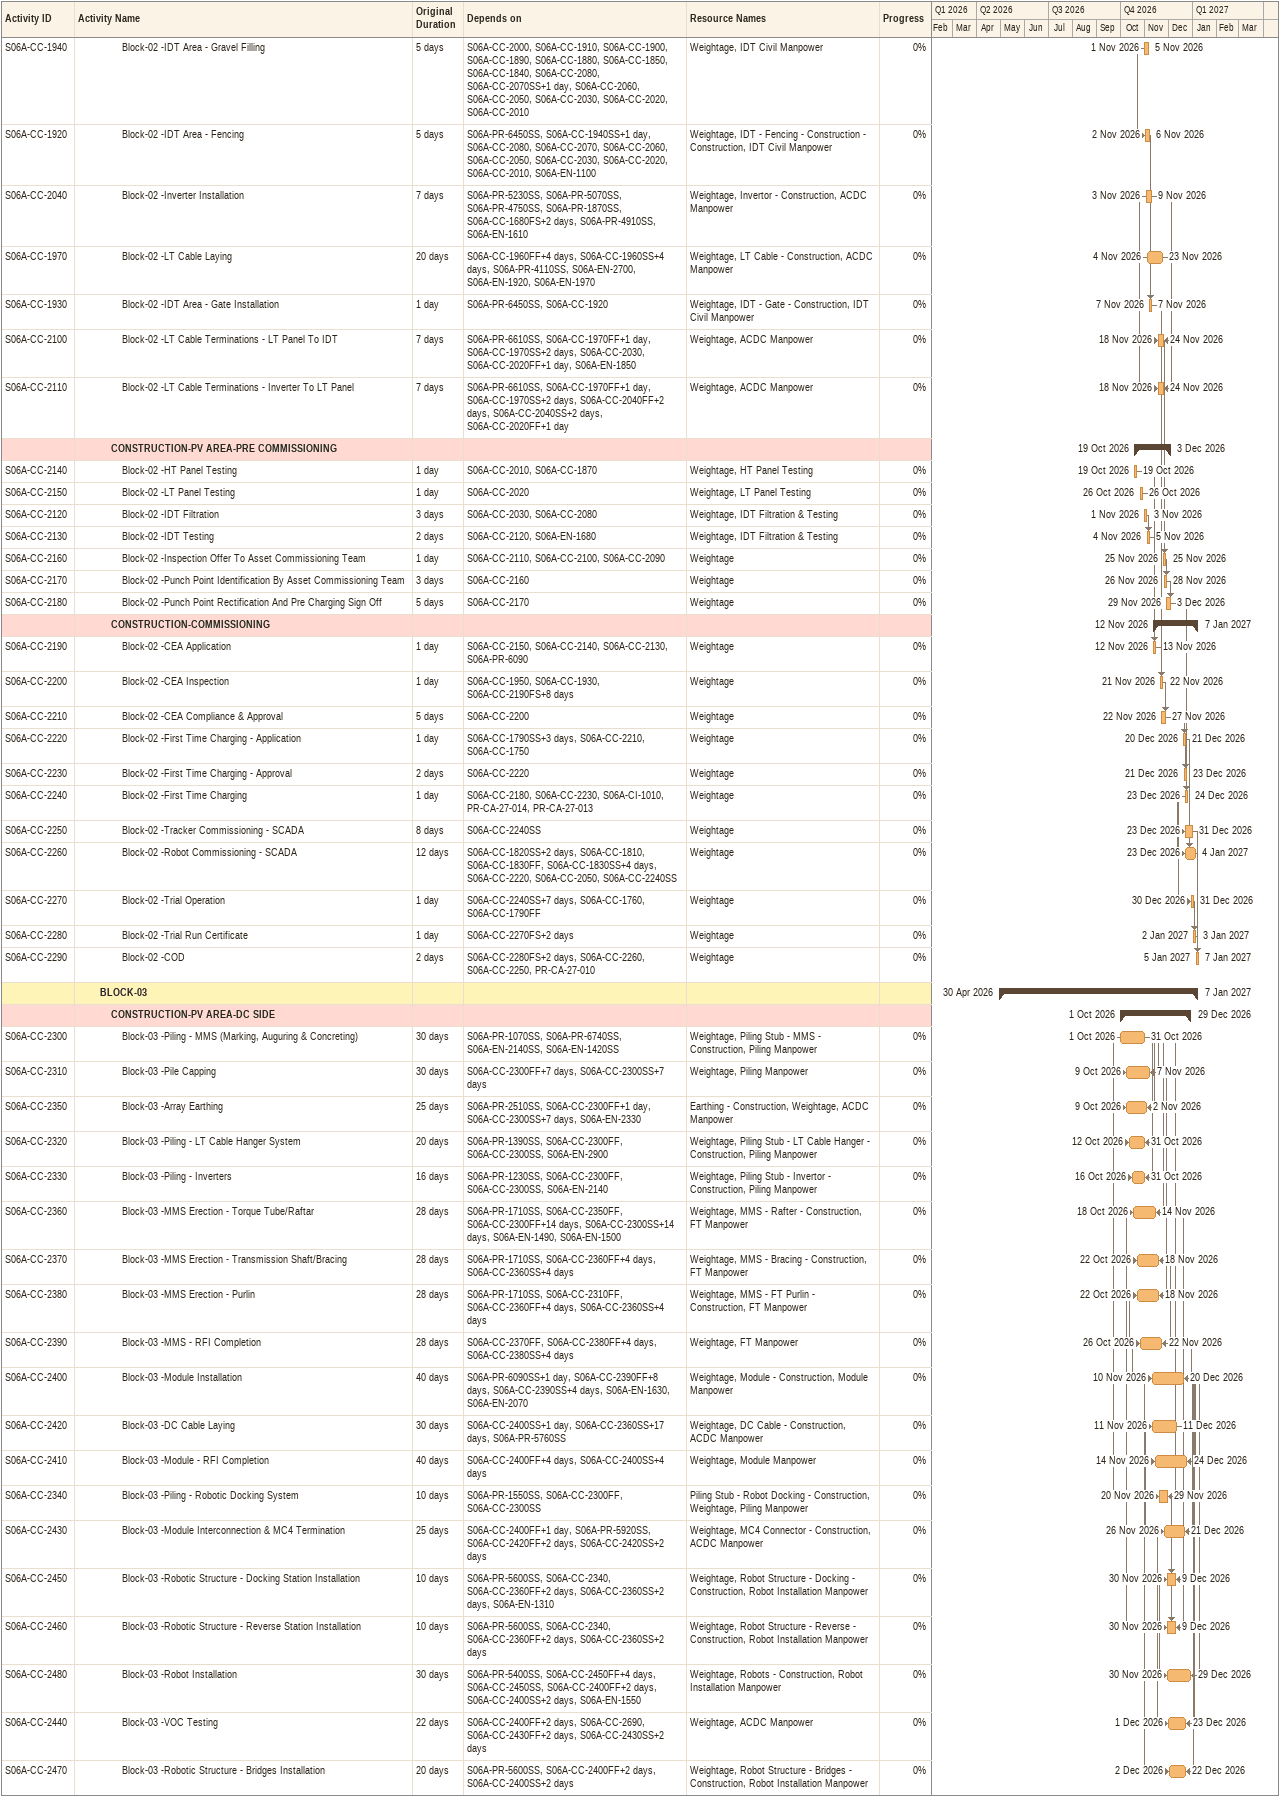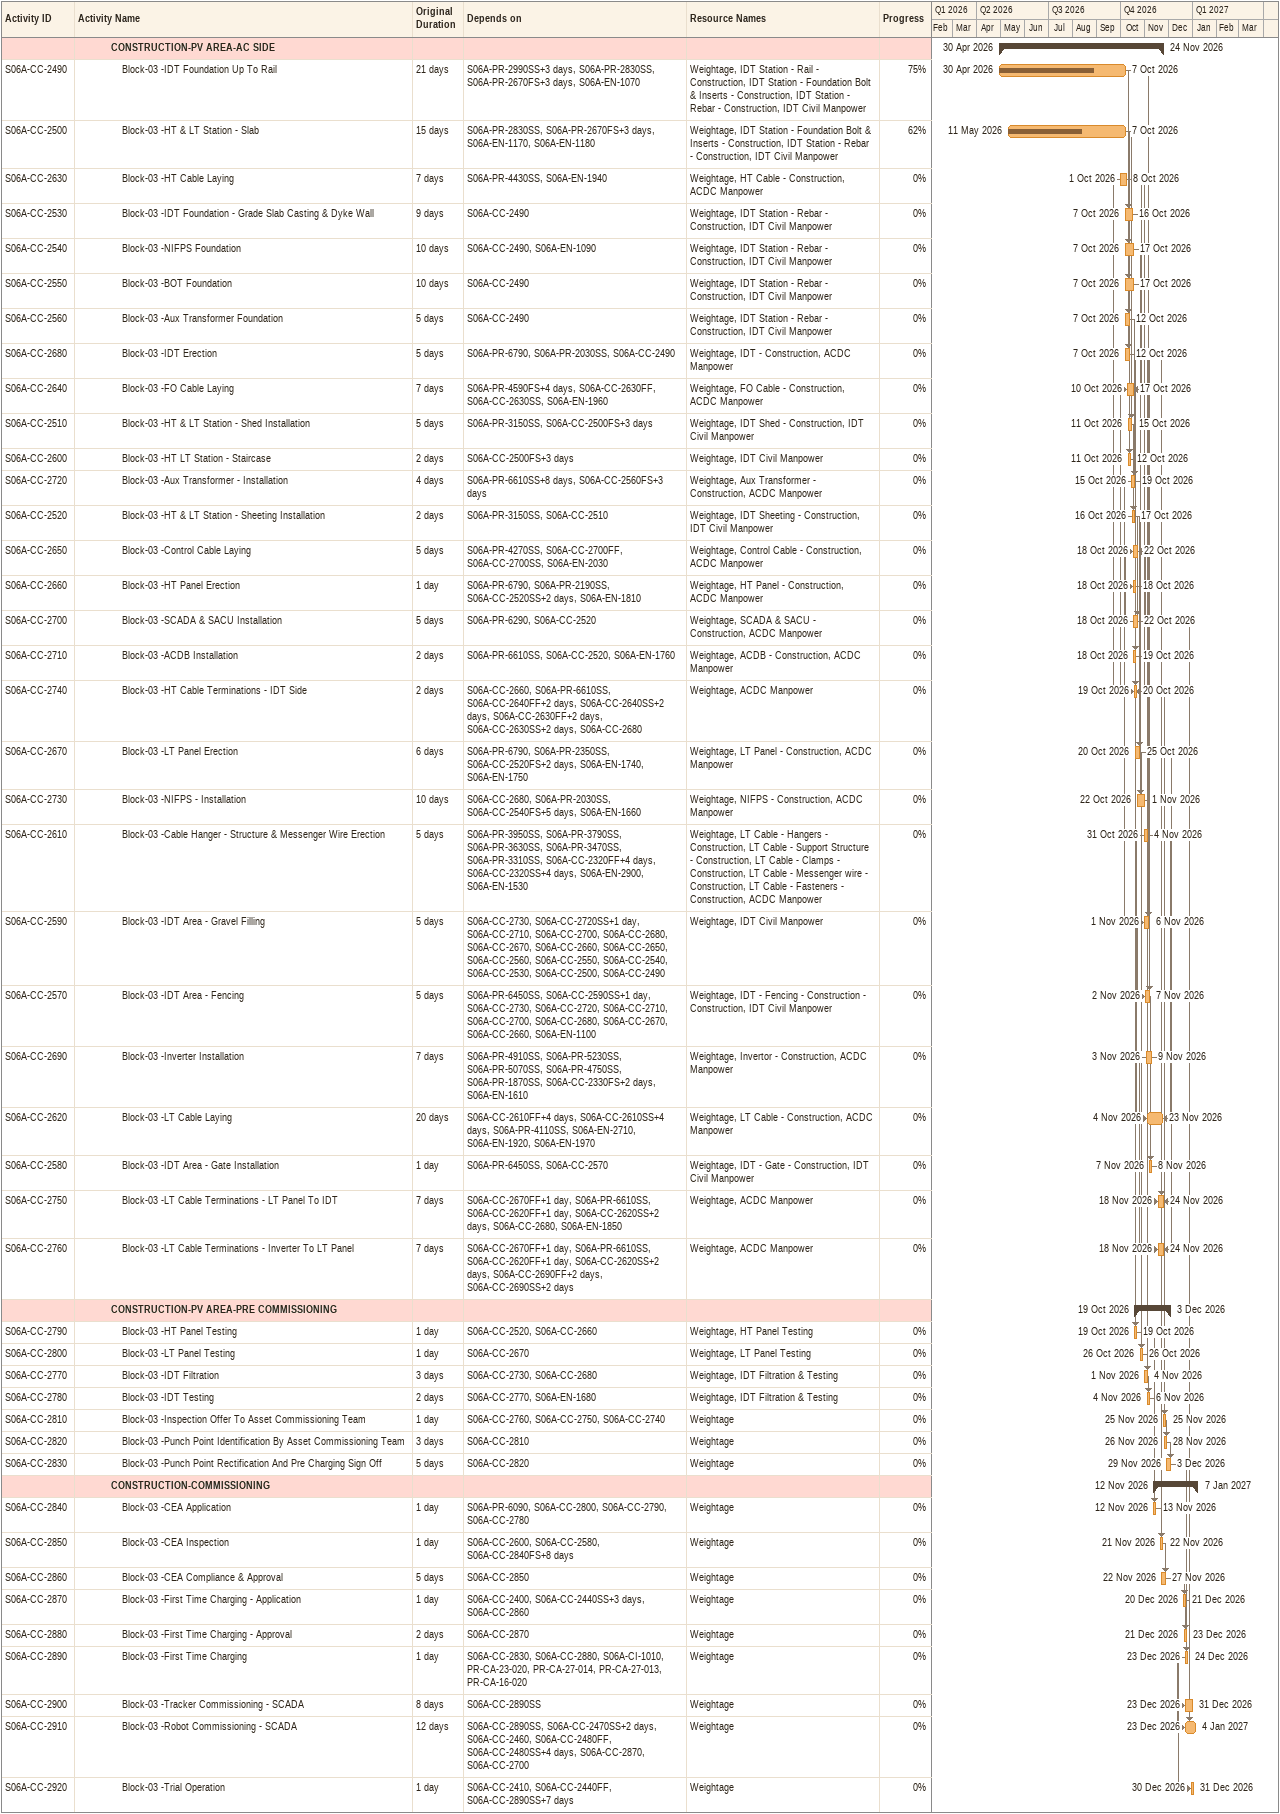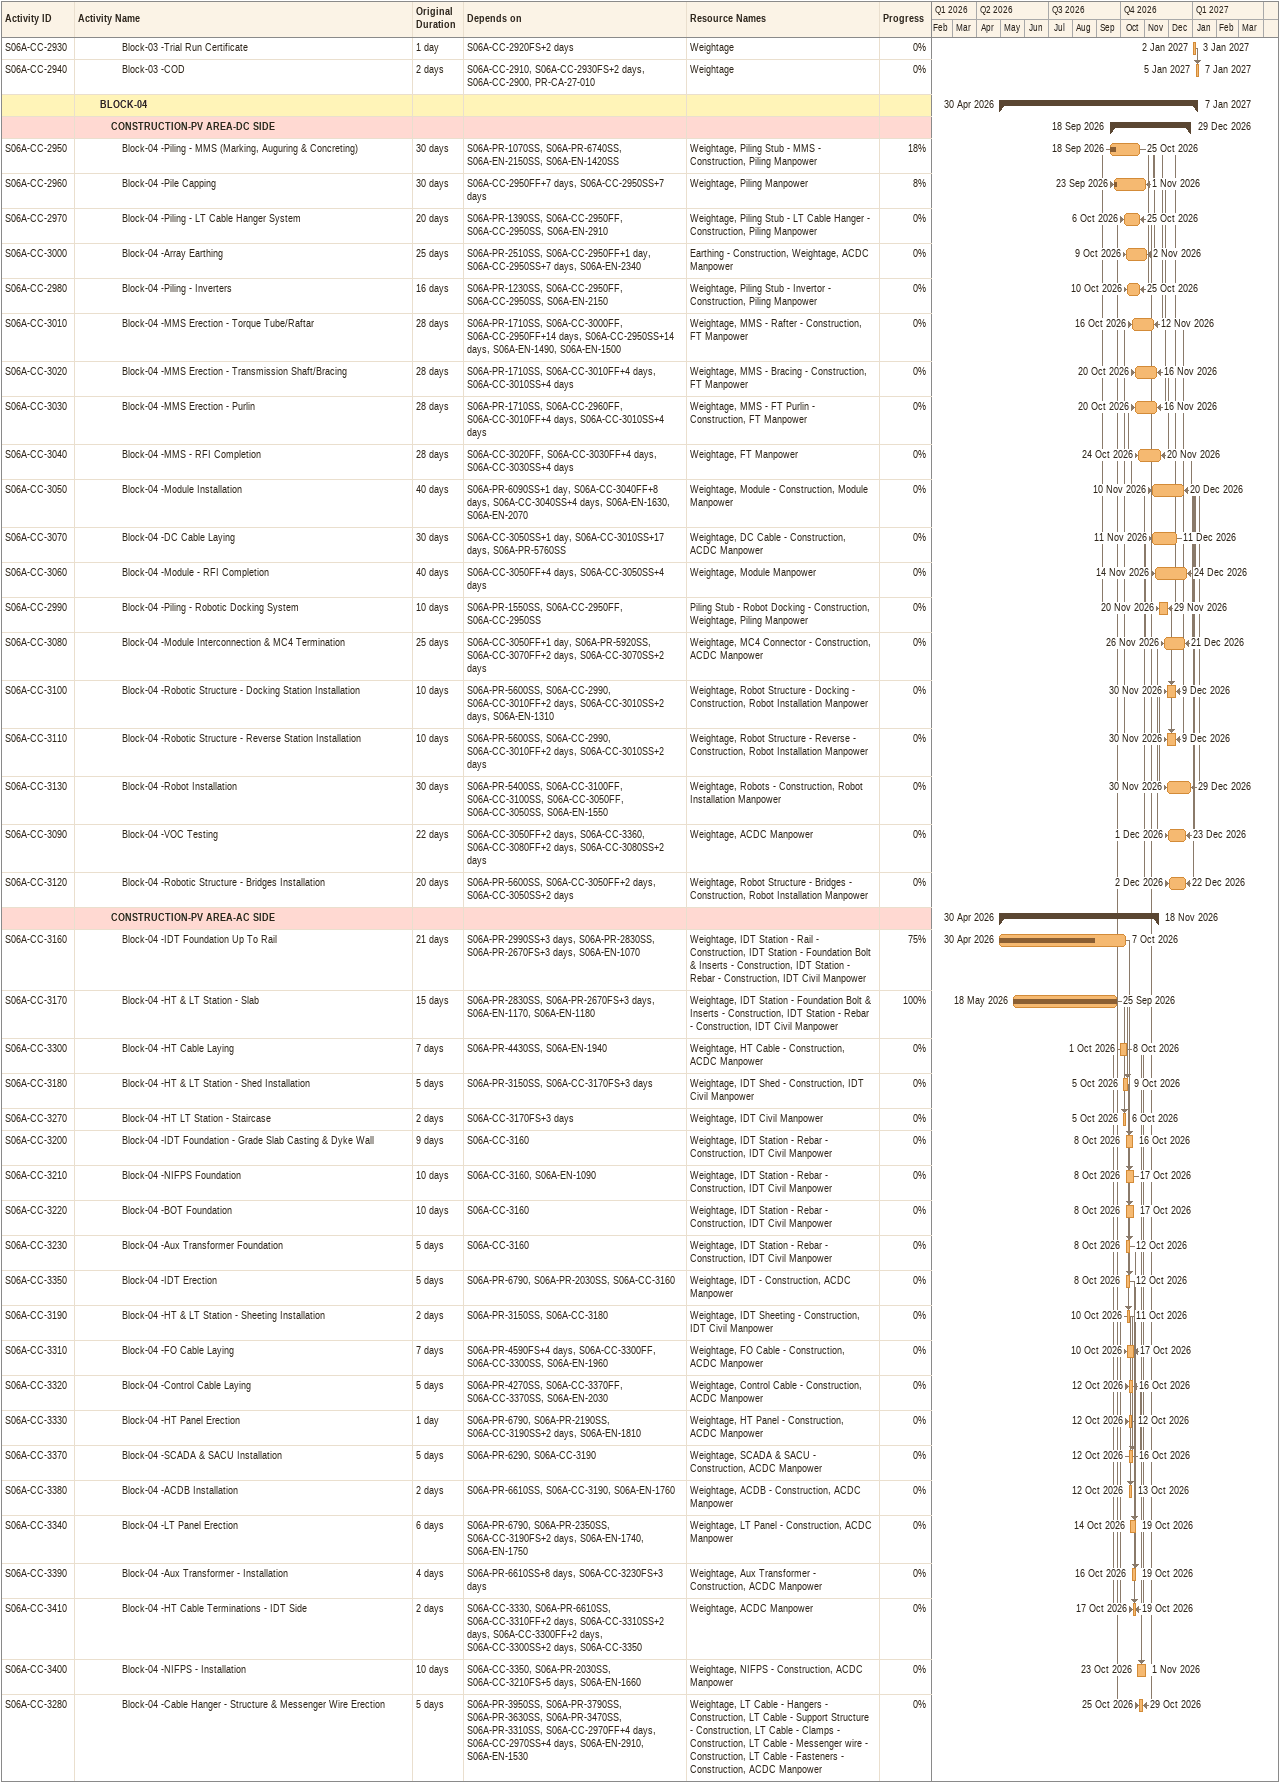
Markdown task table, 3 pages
| ID | Level | Task | Original duration | Start | Finish | Predecessors | Resources | % complete |
|---|---|---|---|---|---|---|---|---|
| S06A-CC-1940 | 5 | Block-02 -IDT Area - Gravel Filling | 5d | 2026-11-01 | 2026-11-05 | S06A-CC-2000, S06A-CC-1910, S06A-CC-1900, S06A-CC-1890, S06A-CC-1880, S06A-CC-1850, S06A-CC-1840, S06A-CC-2080, S06A-CC-2070SS+1d, S06A-CC-2060, S06A-CC-2050, S06A-CC-2030, S06A-CC-2020, S06A-CC-2010 | Weightage, IDT Civil Manpower | 0 |
| S06A-CC-1920 | 5 | Block-02 -IDT Area - Fencing | 5d | 2026-11-02 | 2026-11-06 | S06A-PR-6450SS, S06A-CC-1940SS+1d, S06A-CC-2080, S06A-CC-2070, S06A-CC-2060, S06A-CC-2050, S06A-CC-2030, S06A-CC-2020, S06A-CC-2010, S06A-EN-1100 | Weightage, IDT - Fencing - Construction - Construction, IDT Civil Manpower | 0 |
| S06A-CC-2040 | 5 | Block-02 -Inverter Installation | 7d | 2026-11-03 | 2026-11-09 | S06A-PR-5230SS, S06A-PR-5070SS, S06A-PR-4750SS, S06A-PR-1870SS, S06A-CC-1680FS+2d, S06A-PR-4910SS, S06A-EN-1610 | Weightage, Invertor - Construction, ACDC Manpower | 0 |
| S06A-CC-1970 | 5 | Block-02 -LT Cable Laying | 20d | 2026-11-04 | 2026-11-23 | S06A-CC-1960FF+4d, S06A-CC-1960SS+4d, S06A-PR-4110SS, S06A-EN-2700, S06A-EN-1920, S06A-EN-1970 | Weightage, LT Cable - Construction, ACDC Manpower | 0 |
| S06A-CC-1930 | 5 | Block-02 -IDT Area - Gate Installation | 1d | 2026-11-07 | 2026-11-07 | S06A-PR-6450SS, S06A-CC-1920 | Weightage, IDT - Gate - Construction, IDT Civil Manpower | 0 |
| S06A-CC-2100 | 5 | Block-02 -LT Cable Terminations - LT Panel To IDT | 7d | 2026-11-18 | 2026-11-24 | S06A-PR-6610SS, S06A-CC-1970FF+1d, S06A-CC-1970SS+2d, S06A-CC-2030, S06A-CC-2020FF+1d, S06A-EN-1850 | Weightage, ACDC Manpower | 0 |
| S06A-CC-2110 | 5 | Block-02 -LT Cable Terminations - Inverter To LT Panel | 7d | 2026-11-18 | 2026-11-24 | S06A-PR-6610SS, S06A-CC-1970FF+1d, S06A-CC-1970SS+2d, S06A-CC-2040FF+2d, S06A-CC-2040SS+2d, S06A-CC-2020FF+1d | Weightage, ACDC Manpower | 0 |
|  | 4 | **CONSTRUCTION-PV AREA-PRE COMMISSIONING** |  | 2026-10-19 | 2026-12-03 |  |  |  |
| S06A-CC-2140 | 5 | Block-02 -HT Panel Testing | 1d | 2026-10-19 | 2026-10-19 | S06A-CC-2010, S06A-CC-1870 | Weightage, HT Panel Testing | 0 |
| S06A-CC-2150 | 5 | Block-02 -LT Panel Testing | 1d | 2026-10-26 | 2026-10-26 | S06A-CC-2020 | Weightage, LT Panel Testing | 0 |
| S06A-CC-2120 | 5 | Block-02 -IDT Filtration | 3d | 2026-11-01 | 2026-11-03 | S06A-CC-2030, S06A-CC-2080 | Weightage, IDT Filtration & Testing | 0 |
| S06A-CC-2130 | 5 | Block-02 -IDT Testing | 2d | 2026-11-04 | 2026-11-05 | S06A-CC-2120, S06A-EN-1680 | Weightage, IDT Filtration & Testing | 0 |
| S06A-CC-2160 | 5 | Block-02 -Inspection Offer To Asset Commissioning Team | 1d | 2026-11-25 | 2026-11-25 | S06A-CC-2110, S06A-CC-2100, S06A-CC-2090 | Weightage | 0 |
| S06A-CC-2170 | 5 | Block-02 -Punch Point Identification By Asset Commissioning Team | 3d | 2026-11-26 | 2026-11-28 | S06A-CC-2160 | Weightage | 0 |
| S06A-CC-2180 | 5 | Block-02 -Punch Point Rectification And Pre Charging Sign Off | 5d | 2026-11-29 | 2026-12-03 | S06A-CC-2170 | Weightage | 0 |
|  | 4 | **CONSTRUCTION-COMMISSIONING** |  | 2026-11-12 | 2027-01-07 |  |  |  |
| S06A-CC-2190 | 5 | Block-02 -CEA Application | 1d | 2026-11-12 | 2026-11-13 | S06A-CC-2150, S06A-CC-2140, S06A-CC-2130, S06A-PR-6090 | Weightage | 0 |
| S06A-CC-2200 | 5 | Block-02 -CEA Inspection | 1d | 2026-11-21 | 2026-11-22 | S06A-CC-1950, S06A-CC-1930, S06A-CC-2190FS+8d | Weightage | 0 |
| S06A-CC-2210 | 5 | Block-02 -CEA Compliance & Approval | 5d | 2026-11-22 | 2026-11-27 | S06A-CC-2200 | Weightage | 0 |
| S06A-CC-2220 | 5 | Block-02 -First Time Charging - Application | 1d | 2026-12-20 | 2026-12-21 | S06A-CC-1790SS+3d, S06A-CC-2210, S06A-CC-1750 | Weightage | 0 |
| S06A-CC-2230 | 5 | Block-02 -First Time Charging - Approval | 2d | 2026-12-21 | 2026-12-23 | S06A-CC-2220 | Weightage | 0 |
| S06A-CC-2240 | 5 | Block-02 -First Time Charging | 1d | 2026-12-23 | 2026-12-24 | S06A-CC-2180, S06A-CC-2230, S06A-CI-1010, PR-CA-27-014, PR-CA-27-013 | Weightage | 0 |
| S06A-CC-2250 | 5 | Block-02 -Tracker Commissioning - SCADA | 8d | 2026-12-23 | 2026-12-31 | S06A-CC-2240SS | Weightage | 0 |
| S06A-CC-2260 | 5 | Block-02 -Robot Commissioning - SCADA | 12d | 2026-12-23 | 2027-01-04 | S06A-CC-1820SS+2d, S06A-CC-1810, S06A-CC-1830FF, S06A-CC-1830SS+4d, S06A-CC-2220, S06A-CC-2050, S06A-CC-2240SS | Weightage | 0 |
| S06A-CC-2270 | 5 | Block-02 -Trial Operation | 1d | 2026-12-30 | 2026-12-31 | S06A-CC-2240SS+7d, S06A-CC-1760, S06A-CC-1790FF | Weightage | 0 |
| S06A-CC-2280 | 5 | Block-02 -Trial Run Certificate | 1d | 2027-01-02 | 2027-01-03 | S06A-CC-2270FS+2d | Weightage | 0 |
| S06A-CC-2290 | 5 | Block-02 -COD | 2d | 2027-01-05 | 2027-01-07 | S06A-CC-2280FS+2d, S06A-CC-2260, S06A-CC-2250, PR-CA-27-010 | Weightage | 0 |
|  | 3 | **BLOCK-03** |  | 2026-04-30 | 2027-01-07 |  |  |  |
|  | 4 | **CONSTRUCTION-PV AREA-DC SIDE** |  | 2026-10-01 | 2026-12-29 |  |  |  |
| S06A-CC-2300 | 5 | Block-03 -Piling - MMS (Marking, Auguring & Concreting) | 30d | 2026-10-01 | 2026-10-31 | S06A-PR-1070SS, S06A-PR-6740SS, S06A-EN-2140SS, S06A-EN-1420SS | Weightage, Piling Stub - MMS - Construction, Piling Manpower | 0 |
| S06A-CC-2310 | 5 | Block-03 -Pile Capping | 30d | 2026-10-09 | 2026-11-07 | S06A-CC-2300FF+7d, S06A-CC-2300SS+7d | Weightage, Piling Manpower | 0 |
| S06A-CC-2350 | 5 | Block-03 -Array Earthing | 25d | 2026-10-09 | 2026-11-02 | S06A-PR-2510SS, S06A-CC-2300FF+1d, S06A-CC-2300SS+7d, S06A-EN-2330 | Earthing - Construction, Weightage, ACDC Manpower | 0 |
| S06A-CC-2320 | 5 | Block-03 -Piling - LT Cable Hanger System | 20d | 2026-10-12 | 2026-10-31 | S06A-PR-1390SS, S06A-CC-2300FF, S06A-CC-2300SS, S06A-EN-2900 | Weightage, Piling Stub - LT Cable Hanger - Construction, Piling Manpower | 0 |
| S06A-CC-2330 | 5 | Block-03 -Piling - Inverters | 16d | 2026-10-16 | 2026-10-31 | S06A-PR-1230SS, S06A-CC-2300FF, S06A-CC-2300SS, S06A-EN-2140 | Weightage, Piling Stub - Invertor - Construction, Piling Manpower | 0 |
| S06A-CC-2360 | 5 | Block-03 -MMS Erection - Torque Tube/Raftar | 28d | 2026-10-18 | 2026-11-14 | S06A-PR-1710SS, S06A-CC-2350FF, S06A-CC-2300FF+14d, S06A-CC-2300SS+14d, S06A-EN-1490, S06A-EN-1500 | Weightage, MMS - Rafter - Construction, FT Manpower | 0 |
| S06A-CC-2370 | 5 | Block-03 -MMS Erection - Transmission Shaft/Bracing | 28d | 2026-10-22 | 2026-11-18 | S06A-PR-1710SS, S06A-CC-2360FF+4d, S06A-CC-2360SS+4d | Weightage, MMS - Bracing - Construction, FT Manpower | 0 |
| S06A-CC-2380 | 5 | Block-03 -MMS Erection - Purlin | 28d | 2026-10-22 | 2026-11-18 | S06A-PR-1710SS, S06A-CC-2310FF, S06A-CC-2360FF+4d, S06A-CC-2360SS+4d | Weightage, MMS - FT Purlin - Construction, FT Manpower | 0 |
| S06A-CC-2390 | 5 | Block-03 -MMS - RFI Completion | 28d | 2026-10-26 | 2026-11-22 | S06A-CC-2370FF, S06A-CC-2380FF+4d, S06A-CC-2380SS+4d | Weightage, FT Manpower | 0 |
| S06A-CC-2400 | 5 | Block-03 -Module Installation | 40d | 2026-11-10 | 2026-12-20 | S06A-PR-6090SS+1d, S06A-CC-2390FF+8d, S06A-CC-2390SS+4d, S06A-EN-1630, S06A-EN-2070 | Weightage, Module - Construction, Module Manpower | 0 |
| S06A-CC-2420 | 5 | Block-03 -DC Cable Laying | 30d | 2026-11-11 | 2026-12-11 | S06A-CC-2400SS+1d, S06A-CC-2360SS+17d, S06A-PR-5760SS | Weightage, DC Cable - Construction, ACDC Manpower | 0 |
| S06A-CC-2410 | 5 | Block-03 -Module - RFI Completion | 40d | 2026-11-14 | 2026-12-24 | S06A-CC-2400FF+4d, S06A-CC-2400SS+4d | Weightage, Module Manpower | 0 |
| S06A-CC-2340 | 5 | Block-03 -Piling - Robotic Docking System | 10d | 2026-11-20 | 2026-11-29 | S06A-PR-1550SS, S06A-CC-2300FF, S06A-CC-2300SS | Piling Stub - Robot Docking - Construction, Weightage, Piling Manpower | 0 |
| S06A-CC-2430 | 5 | Block-03 -Module Interconnection & MC4 Termination | 25d | 2026-11-26 | 2026-12-21 | S06A-CC-2400FF+1d, S06A-PR-5920SS, S06A-CC-2420FF+2d, S06A-CC-2420SS+2d | Weightage, MC4 Connector - Construction, ACDC Manpower | 0 |
| S06A-CC-2450 | 5 | Block-03 -Robotic Structure - Docking Station Installation | 10d | 2026-11-30 | 2026-12-09 | S06A-PR-5600SS, S06A-CC-2340, S06A-CC-2360FF+2d, S06A-CC-2360SS+2d, S06A-EN-1310 | Weightage, Robot Structure - Docking - Construction, Robot Installation Manpower | 0 |
| S06A-CC-2460 | 5 | Block-03 -Robotic Structure - Reverse Station Installation | 10d | 2026-11-30 | 2026-12-09 | S06A-PR-5600SS, S06A-CC-2340, S06A-CC-2360FF+2d, S06A-CC-2360SS+2d | Weightage, Robot Structure - Reverse - Construction, Robot Installation Manpower | 0 |
| S06A-CC-2480 | 5 | Block-03 -Robot Installation | 30d | 2026-11-30 | 2026-12-29 | S06A-PR-5400SS, S06A-CC-2450FF+4d, S06A-CC-2450SS, S06A-CC-2400FF+2d, S06A-CC-2400SS+2d, S06A-EN-1550 | Weightage, Robots - Construction, Robot Installation Manpower | 0 |
| S06A-CC-2440 | 5 | Block-03 -VOC Testing | 22d | 2026-12-01 | 2026-12-23 | S06A-CC-2400FF+2d, S06A-CC-2690, S06A-CC-2430FF+2d, S06A-CC-2430SS+2d | Weightage, ACDC Manpower | 0 |
| S06A-CC-2470 | 5 | Block-03 -Robotic Structure - Bridges Installation | 20d | 2026-12-02 | 2026-12-22 | S06A-PR-5600SS, S06A-CC-2400FF+2d, S06A-CC-2400SS+2d | Weightage, Robot Structure - Bridges - Construction, Robot Installation Manpower | 0 |
|  | 4 | **CONSTRUCTION-PV AREA-AC SIDE** |  | 2026-04-30 | 2026-11-24 |  |  |  |
| S06A-CC-2490 | 5 | Block-03 -IDT Foundation Up To Rail | 21d | 2026-04-30 | 2026-10-07 | S06A-PR-2990SS+3d, S06A-PR-2830SS, S06A-PR-2670FS+3d, S06A-EN-1070 | Weightage, IDT Station - Rail - Construction, IDT Station - Foundation Bolt & Inserts - Construction, IDT Station - Rebar - Construction, IDT Civil Manpower | 75 |
| S06A-CC-2500 | 5 | Block-03 -HT & LT Station - Slab | 15d | 2026-05-11 | 2026-10-07 | S06A-PR-2830SS, S06A-PR-2670FS+3d, S06A-EN-1170, S06A-EN-1180 | Weightage, IDT Station - Foundation Bolt & Inserts - Construction, IDT Station - Rebar - Construction, IDT Civil Manpower | 62 |
| S06A-CC-2630 | 5 | Block-03 -HT Cable Laying | 7d | 2026-10-01 | 2026-10-08 | S06A-PR-4430SS, S06A-EN-1940 | Weightage, HT Cable - Construction, ACDC Manpower | 0 |
| S06A-CC-2530 | 5 | Block-03 -IDT Foundation - Grade Slab Casting & Dyke Wall | 9d | 2026-10-07 | 2026-10-16 | S06A-CC-2490 | Weightage, IDT Station - Rebar - Construction, IDT Civil Manpower | 0 |
| S06A-CC-2540 | 5 | Block-03 -NIFPS Foundation | 10d | 2026-10-07 | 2026-10-17 | S06A-CC-2490, S06A-EN-1090 | Weightage, IDT Station - Rebar - Construction, IDT Civil Manpower | 0 |
| S06A-CC-2550 | 5 | Block-03 -BOT Foundation | 10d | 2026-10-07 | 2026-10-17 | S06A-CC-2490 | Weightage, IDT Station - Rebar - Construction, IDT Civil Manpower | 0 |
| S06A-CC-2560 | 5 | Block-03 -Aux Transformer Foundation | 5d | 2026-10-07 | 2026-10-12 | S06A-CC-2490 | Weightage, IDT Station - Rebar - Construction, IDT Civil Manpower | 0 |
| S06A-CC-2680 | 5 | Block-03 -IDT Erection | 5d | 2026-10-07 | 2026-10-12 | S06A-PR-6790, S06A-PR-2030SS, S06A-CC-2490 | Weightage, IDT - Construction, ACDC Manpower | 0 |
| S06A-CC-2640 | 5 | Block-03 -FO Cable Laying | 7d | 2026-10-10 | 2026-10-17 | S06A-PR-4590FS+4d, S06A-CC-2630FF, S06A-CC-2630SS, S06A-EN-1960 | Weightage, FO Cable - Construction, ACDC Manpower | 0 |
| S06A-CC-2510 | 5 | Block-03 -HT & LT Station - Shed Installation | 5d | 2026-10-11 | 2026-10-15 | S06A-PR-3150SS, S06A-CC-2500FS+3d | Weightage, IDT Shed - Construction, IDT Civil Manpower | 0 |
| S06A-CC-2600 | 5 | Block-03 -HT LT Station - Staircase | 2d | 2026-10-11 | 2026-10-12 | S06A-CC-2500FS+3d | Weightage, IDT Civil Manpower | 0 |
| S06A-CC-2720 | 5 | Block-03 -Aux Transformer - Installation | 4d | 2026-10-15 | 2026-10-19 | S06A-PR-6610SS+8d, S06A-CC-2560FS+3d | Weightage, Aux Transformer - Construction, ACDC Manpower | 0 |
| S06A-CC-2520 | 5 | Block-03 -HT & LT Station - Sheeting Installation | 2d | 2026-10-16 | 2026-10-17 | S06A-PR-3150SS, S06A-CC-2510 | Weightage, IDT Sheeting - Construction, IDT Civil Manpower | 0 |
| S06A-CC-2650 | 5 | Block-03 -Control Cable Laying | 5d | 2026-10-18 | 2026-10-22 | S06A-PR-4270SS, S06A-CC-2700FF, S06A-CC-2700SS, S06A-EN-2030 | Weightage, Control Cable - Construction, ACDC Manpower | 0 |
| S06A-CC-2660 | 5 | Block-03 -HT Panel Erection | 1d | 2026-10-18 | 2026-10-18 | S06A-PR-6790, S06A-PR-2190SS, S06A-CC-2520SS+2d, S06A-EN-1810 | Weightage, HT Panel - Construction, ACDC Manpower | 0 |
| S06A-CC-2700 | 5 | Block-03 -SCADA & SACU Installation | 5d | 2026-10-18 | 2026-10-22 | S06A-PR-6290, S06A-CC-2520 | Weightage, SCADA & SACU - Construction, ACDC Manpower | 0 |
| S06A-CC-2710 | 5 | Block-03 -ACDB Installation | 2d | 2026-10-18 | 2026-10-19 | S06A-PR-6610SS, S06A-CC-2520, S06A-EN-1760 | Weightage, ACDB - Construction, ACDC Manpower | 0 |
| S06A-CC-2740 | 5 | Block-03 -HT Cable Terminations - IDT Side | 2d | 2026-10-19 | 2026-10-20 | S06A-CC-2660, S06A-PR-6610SS, S06A-CC-2640FF+2d, S06A-CC-2640SS+2d, S06A-CC-2630FF+2d, S06A-CC-2630SS+2d, S06A-CC-2680 | Weightage, ACDC Manpower | 0 |
| S06A-CC-2670 | 5 | Block-03 -LT Panel Erection | 6d | 2026-10-20 | 2026-10-25 | S06A-PR-6790, S06A-PR-2350SS, S06A-CC-2520FS+2d, S06A-EN-1740, S06A-EN-1750 | Weightage, LT Panel - Construction, ACDC Manpower | 0 |
| S06A-CC-2730 | 5 | Block-03 -NIFPS - Installation | 10d | 2026-10-22 | 2026-11-01 | S06A-CC-2680, S06A-PR-2030SS, S06A-CC-2540FS+5d, S06A-EN-1660 | Weightage, NIFPS - Construction, ACDC Manpower | 0 |
| S06A-CC-2610 | 5 | Block-03 -Cable Hanger - Structure & Messenger Wire Erection | 5d | 2026-10-31 | 2026-11-04 | S06A-PR-3950SS, S06A-PR-3790SS, S06A-PR-3630SS, S06A-PR-3470SS, S06A-PR-3310SS, S06A-CC-2320FF+4d, S06A-CC-2320SS+4d, S06A-EN-2900, S06A-EN-1530 | Weightage, LT Cable - Hangers - Construction, LT Cable - Support Structure - Construction, LT Cable - Clamps - Construction, LT Cable - Messenger wire - Construction, LT Cable - Fasteners - Construction, ACDC Manpower | 0 |
| S06A-CC-2590 | 5 | Block-03 -IDT Area - Gravel Filling | 5d | 2026-11-01 | 2026-11-06 | S06A-CC-2730, S06A-CC-2720SS+1d, S06A-CC-2710, S06A-CC-2700, S06A-CC-2680, S06A-CC-2670, S06A-CC-2660, S06A-CC-2650, S06A-CC-2560, S06A-CC-2550, S06A-CC-2540, S06A-CC-2530, S06A-CC-2500, S06A-CC-2490 | Weightage, IDT Civil Manpower | 0 |
| S06A-CC-2570 | 5 | Block-03 -IDT Area - Fencing | 5d | 2026-11-02 | 2026-11-07 | S06A-PR-6450SS, S06A-CC-2590SS+1d, S06A-CC-2730, S06A-CC-2720, S06A-CC-2710, S06A-CC-2700, S06A-CC-2680, S06A-CC-2670, S06A-CC-2660, S06A-EN-1100 | Weightage, IDT - Fencing - Construction - Construction, IDT Civil Manpower | 0 |
| S06A-CC-2690 | 5 | Block-03 -Inverter Installation | 7d | 2026-11-03 | 2026-11-09 | S06A-PR-4910SS, S06A-PR-5230SS, S06A-PR-5070SS, S06A-PR-4750SS, S06A-PR-1870SS, S06A-CC-2330FS+2d, S06A-EN-1610 | Weightage, Invertor - Construction, ACDC Manpower | 0 |
| S06A-CC-2620 | 5 | Block-03 -LT Cable Laying | 20d | 2026-11-04 | 2026-11-23 | S06A-CC-2610FF+4d, S06A-CC-2610SS+4d, S06A-PR-4110SS, S06A-EN-2710, S06A-EN-1920, S06A-EN-1970 | Weightage, LT Cable - Construction, ACDC Manpower | 0 |
| S06A-CC-2580 | 5 | Block-03 -IDT Area - Gate Installation | 1d | 2026-11-07 | 2026-11-08 | S06A-PR-6450SS, S06A-CC-2570 | Weightage, IDT - Gate - Construction, IDT Civil Manpower | 0 |
| S06A-CC-2750 | 5 | Block-03 -LT Cable Terminations - LT Panel To IDT | 7d | 2026-11-18 | 2026-11-24 | S06A-CC-2670FF+1d, S06A-PR-6610SS, S06A-CC-2620FF+1d, S06A-CC-2620SS+2d, S06A-CC-2680, S06A-EN-1850 | Weightage, ACDC Manpower | 0 |
| S06A-CC-2760 | 5 | Block-03 -LT Cable Terminations - Inverter To LT Panel | 7d | 2026-11-18 | 2026-11-24 | S06A-CC-2670FF+1d, S06A-PR-6610SS, S06A-CC-2620FF+1d, S06A-CC-2620SS+2d, S06A-CC-2690FF+2d, S06A-CC-2690SS+2d | Weightage, ACDC Manpower | 0 |
|  | 4 | **CONSTRUCTION-PV AREA-PRE COMMISSIONING** |  | 2026-10-19 | 2026-12-03 |  |  |  |
| S06A-CC-2790 | 5 | Block-03 -HT Panel Testing | 1d | 2026-10-19 | 2026-10-19 | S06A-CC-2520, S06A-CC-2660 | Weightage, HT Panel Testing | 0 |
| S06A-CC-2800 | 5 | Block-03 -LT Panel Testing | 1d | 2026-10-26 | 2026-10-26 | S06A-CC-2670 | Weightage, LT Panel Testing | 0 |
| S06A-CC-2770 | 5 | Block-03 -IDT Filtration | 3d | 2026-11-01 | 2026-11-04 | S06A-CC-2730, S06A-CC-2680 | Weightage, IDT Filtration & Testing | 0 |
| S06A-CC-2780 | 5 | Block-03 -IDT Testing | 2d | 2026-11-04 | 2026-11-06 | S06A-CC-2770, S06A-EN-1680 | Weightage, IDT Filtration & Testing | 0 |
| S06A-CC-2810 | 5 | Block-03 -Inspection Offer To Asset Commissioning Team | 1d | 2026-11-25 | 2026-11-25 | S06A-CC-2760, S06A-CC-2750, S06A-CC-2740 | Weightage | 0 |
| S06A-CC-2820 | 5 | Block-03 -Punch Point Identification By Asset Commissioning Team | 3d | 2026-11-26 | 2026-11-28 | S06A-CC-2810 | Weightage | 0 |
| S06A-CC-2830 | 5 | Block-03 -Punch Point Rectification And Pre Charging Sign Off | 5d | 2026-11-29 | 2026-12-03 | S06A-CC-2820 | Weightage | 0 |
|  | 4 | **CONSTRUCTION-COMMISSIONING** |  | 2026-11-12 | 2027-01-07 |  |  |  |
| S06A-CC-2840 | 5 | Block-03 -CEA Application | 1d | 2026-11-12 | 2026-11-13 | S06A-PR-6090, S06A-CC-2800, S06A-CC-2790, S06A-CC-2780 | Weightage | 0 |
| S06A-CC-2850 | 5 | Block-03 -CEA Inspection | 1d | 2026-11-21 | 2026-11-22 | S06A-CC-2600, S06A-CC-2580, S06A-CC-2840FS+8d | Weightage | 0 |
| S06A-CC-2860 | 5 | Block-03 -CEA Compliance & Approval | 5d | 2026-11-22 | 2026-11-27 | S06A-CC-2850 | Weightage | 0 |
| S06A-CC-2870 | 5 | Block-03 -First Time Charging - Application | 1d | 2026-12-20 | 2026-12-21 | S06A-CC-2400, S06A-CC-2440SS+3d, S06A-CC-2860 | Weightage | 0 |
| S06A-CC-2880 | 5 | Block-03 -First Time Charging - Approval | 2d | 2026-12-21 | 2026-12-23 | S06A-CC-2870 | Weightage | 0 |
| S06A-CC-2890 | 5 | Block-03 -First Time Charging | 1d | 2026-12-23 | 2026-12-24 | S06A-CC-2830, S06A-CC-2880, S06A-CI-1010, PR-CA-23-020, PR-CA-27-014, PR-CA-27-013, PR-CA-16-020 | Weightage | 0 |
| S06A-CC-2900 | 5 | Block-03 -Tracker Commissioning - SCADA | 8d | 2026-12-23 | 2026-12-31 | S06A-CC-2890SS | Weightage | 0 |
| S06A-CC-2910 | 5 | Block-03 -Robot Commissioning - SCADA | 12d | 2026-12-23 | 2027-01-04 | S06A-CC-2890SS, S06A-CC-2470SS+2d, S06A-CC-2460, S06A-CC-2480FF, S06A-CC-2480SS+4d, S06A-CC-2870, S06A-CC-2700 | Weightage | 0 |
| S06A-CC-2920 | 5 | Block-03 -Trial Operation | 1d | 2026-12-30 | 2026-12-31 | S06A-CC-2410, S06A-CC-2440FF, S06A-CC-2890SS+7d | Weightage | 0 |
| S06A-CC-2930 | 5 | Block-03 -Trial Run Certificate | 1d | 2027-01-02 | 2027-01-03 | S06A-CC-2920FS+2d | Weightage | 0 |
| S06A-CC-2940 | 5 | Block-03 -COD | 2d | 2027-01-05 | 2027-01-07 | S06A-CC-2910, S06A-CC-2930FS+2d, S06A-CC-2900, PR-CA-27-010 | Weightage | 0 |
|  | 3 | **BLOCK-04** |  | 2026-04-30 | 2027-01-07 |  |  |  |
|  | 4 | **CONSTRUCTION-PV AREA-DC SIDE** |  | 2026-09-18 | 2026-12-29 |  |  |  |
| S06A-CC-2950 | 5 | Block-04 -Piling - MMS (Marking, Auguring & Concreting) | 30d | 2026-09-18 | 2026-10-25 | S06A-PR-1070SS, S06A-PR-6740SS, S06A-EN-2150SS, S06A-EN-1420SS | Weightage, Piling Stub - MMS - Construction, Piling Manpower | 18 |
| S06A-CC-2960 | 5 | Block-04 -Pile Capping | 30d | 2026-09-23 | 2026-11-01 | S06A-CC-2950FF+7d, S06A-CC-2950SS+7d | Weightage, Piling Manpower | 8 |
| S06A-CC-2970 | 5 | Block-04 -Piling - LT Cable Hanger System | 20d | 2026-10-06 | 2026-10-25 | S06A-PR-1390SS, S06A-CC-2950FF, S06A-CC-2950SS, S06A-EN-2910 | Weightage, Piling Stub - LT Cable Hanger - Construction, Piling Manpower | 0 |
| S06A-CC-3000 | 5 | Block-04 -Array Earthing | 25d | 2026-10-09 | 2026-11-02 | S06A-PR-2510SS, S06A-CC-2950FF+1d, S06A-CC-2950SS+7d, S06A-EN-2340 | Earthing - Construction, Weightage, ACDC Manpower | 0 |
| S06A-CC-2980 | 5 | Block-04 -Piling - Inverters | 16d | 2026-10-10 | 2026-10-25 | S06A-PR-1230SS, S06A-CC-2950FF, S06A-CC-2950SS, S06A-EN-2150 | Weightage, Piling Stub - Invertor - Construction, Piling Manpower | 0 |
| S06A-CC-3010 | 5 | Block-04 -MMS Erection - Torque Tube/Raftar | 28d | 2026-10-16 | 2026-11-12 | S06A-PR-1710SS, S06A-CC-3000FF, S06A-CC-2950FF+14d, S06A-CC-2950SS+14d, S06A-EN-1490, S06A-EN-1500 | Weightage, MMS - Rafter - Construction, FT Manpower | 0 |
| S06A-CC-3020 | 5 | Block-04 -MMS Erection - Transmission Shaft/Bracing | 28d | 2026-10-20 | 2026-11-16 | S06A-PR-1710SS, S06A-CC-3010FF+4d, S06A-CC-3010SS+4d | Weightage, MMS - Bracing - Construction, FT Manpower | 0 |
| S06A-CC-3030 | 5 | Block-04 -MMS Erection - Purlin | 28d | 2026-10-20 | 2026-11-16 | S06A-PR-1710SS, S06A-CC-2960FF, S06A-CC-3010FF+4d, S06A-CC-3010SS+4d | Weightage, MMS - FT Purlin - Construction, FT Manpower | 0 |
| S06A-CC-3040 | 5 | Block-04 -MMS - RFI Completion | 28d | 2026-10-24 | 2026-11-20 | S06A-CC-3020FF, S06A-CC-3030FF+4d, S06A-CC-3030SS+4d | Weightage, FT Manpower | 0 |
| S06A-CC-3050 | 5 | Block-04 -Module Installation | 40d | 2026-11-10 | 2026-12-20 | S06A-PR-6090SS+1d, S06A-CC-3040FF+8d, S06A-CC-3040SS+4d, S06A-EN-1630, S06A-EN-2070 | Weightage, Module - Construction, Module Manpower | 0 |
| S06A-CC-3070 | 5 | Block-04 -DC Cable Laying | 30d | 2026-11-11 | 2026-12-11 | S06A-CC-3050SS+1d, S06A-CC-3010SS+17d, S06A-PR-5760SS | Weightage, DC Cable - Construction, ACDC Manpower | 0 |
| S06A-CC-3060 | 5 | Block-04 -Module - RFI Completion | 40d | 2026-11-14 | 2026-12-24 | S06A-CC-3050FF+4d, S06A-CC-3050SS+4d | Weightage, Module Manpower | 0 |
| S06A-CC-2990 | 5 | Block-04 -Piling - Robotic Docking System | 10d | 2026-11-20 | 2026-11-29 | S06A-PR-1550SS, S06A-CC-2950FF, S06A-CC-2950SS | Piling Stub - Robot Docking - Construction, Weightage, Piling Manpower | 0 |
| S06A-CC-3080 | 5 | Block-04 -Module Interconnection & MC4 Termination | 25d | 2026-11-26 | 2026-12-21 | S06A-CC-3050FF+1d, S06A-PR-5920SS, S06A-CC-3070FF+2d, S06A-CC-3070SS+2d | Weightage, MC4 Connector - Construction, ACDC Manpower | 0 |
| S06A-CC-3100 | 5 | Block-04 -Robotic Structure - Docking Station Installation | 10d | 2026-11-30 | 2026-12-09 | S06A-PR-5600SS, S06A-CC-2990, S06A-CC-3010FF+2d, S06A-CC-3010SS+2d, S06A-EN-1310 | Weightage, Robot Structure - Docking - Construction, Robot Installation Manpower | 0 |
| S06A-CC-3110 | 5 | Block-04 -Robotic Structure - Reverse Station Installation | 10d | 2026-11-30 | 2026-12-09 | S06A-PR-5600SS, S06A-CC-2990, S06A-CC-3010FF+2d, S06A-CC-3010SS+2d | Weightage, Robot Structure - Reverse - Construction, Robot Installation Manpower | 0 |
| S06A-CC-3130 | 5 | Block-04 -Robot Installation | 30d | 2026-11-30 | 2026-12-29 | S06A-PR-5400SS, S06A-CC-3100FF, S06A-CC-3100SS, S06A-CC-3050FF, S06A-CC-3050SS, S06A-EN-1550 | Weightage, Robots - Construction, Robot Installation Manpower | 0 |
| S06A-CC-3090 | 5 | Block-04 -VOC Testing | 22d | 2026-12-01 | 2026-12-23 | S06A-CC-3050FF+2d, S06A-CC-3360, S06A-CC-3080FF+2d, S06A-CC-3080SS+2d | Weightage, ACDC Manpower | 0 |
| S06A-CC-3120 | 5 | Block-04 -Robotic Structure - Bridges Installation | 20d | 2026-12-02 | 2026-12-22 | S06A-PR-5600SS, S06A-CC-3050FF+2d, S06A-CC-3050SS+2d | Weightage, Robot Structure - Bridges - Construction, Robot Installation Manpower | 0 |
|  | 4 | **CONSTRUCTION-PV AREA-AC SIDE** |  | 2026-04-30 | 2026-11-18 |  |  |  |
| S06A-CC-3160 | 5 | Block-04 -IDT Foundation Up To Rail | 21d | 2026-04-30 | 2026-10-07 | S06A-PR-2990SS+3d, S06A-PR-2830SS, S06A-PR-2670FS+3d, S06A-EN-1070 | Weightage, IDT Station - Rail - Construction, IDT Station - Foundation Bolt & Inserts - Construction, IDT Station - Rebar - Construction, IDT Civil Manpower | 75 |
| S06A-CC-3170 | 5 | Block-04 -HT & LT Station - Slab | 15d | 2026-05-18 | 2026-09-25 | S06A-PR-2830SS, S06A-PR-2670FS+3d, S06A-EN-1170, S06A-EN-1180 | Weightage, IDT Station - Foundation Bolt & Inserts - Construction, IDT Station - Rebar - Construction, IDT Civil Manpower | 100 |
| S06A-CC-3300 | 5 | Block-04 -HT Cable Laying | 7d | 2026-10-01 | 2026-10-08 | S06A-PR-4430SS, S06A-EN-1940 | Weightage, HT Cable - Construction, ACDC Manpower | 0 |
| S06A-CC-3180 | 5 | Block-04 -HT & LT Station - Shed Installation | 5d | 2026-10-05 | 2026-10-09 | S06A-PR-3150SS, S06A-CC-3170FS+3d | Weightage, IDT Shed - Construction, IDT Civil Manpower | 0 |
| S06A-CC-3270 | 5 | Block-04 -HT LT Station - Staircase | 2d | 2026-10-05 | 2026-10-06 | S06A-CC-3170FS+3d | Weightage, IDT Civil Manpower | 0 |
| S06A-CC-3200 | 5 | Block-04 -IDT Foundation - Grade Slab Casting & Dyke Wall | 9d | 2026-10-08 | 2026-10-16 | S06A-CC-3160 | Weightage, IDT Station - Rebar - Construction, IDT Civil Manpower | 0 |
| S06A-CC-3210 | 5 | Block-04 -NIFPS Foundation | 10d | 2026-10-08 | 2026-10-17 | S06A-CC-3160, S06A-EN-1090 | Weightage, IDT Station - Rebar - Construction, IDT Civil Manpower | 0 |
| S06A-CC-3220 | 5 | Block-04 -BOT Foundation | 10d | 2026-10-08 | 2026-10-17 | S06A-CC-3160 | Weightage, IDT Station - Rebar - Construction, IDT Civil Manpower | 0 |
| S06A-CC-3230 | 5 | Block-04 -Aux Transformer Foundation | 5d | 2026-10-08 | 2026-10-12 | S06A-CC-3160 | Weightage, IDT Station - Rebar - Construction, IDT Civil Manpower | 0 |
| S06A-CC-3350 | 5 | Block-04 -IDT Erection | 5d | 2026-10-08 | 2026-10-12 | S06A-PR-6790, S06A-PR-2030SS, S06A-CC-3160 | Weightage, IDT - Construction, ACDC Manpower | 0 |
| S06A-CC-3190 | 5 | Block-04 -HT & LT Station - Sheeting Installation | 2d | 2026-10-10 | 2026-10-11 | S06A-PR-3150SS, S06A-CC-3180 | Weightage, IDT Sheeting - Construction, IDT Civil Manpower | 0 |
| S06A-CC-3310 | 5 | Block-04 -FO Cable Laying | 7d | 2026-10-10 | 2026-10-17 | S06A-PR-4590FS+4d, S06A-CC-3300FF, S06A-CC-3300SS, S06A-EN-1960 | Weightage, FO Cable - Construction, ACDC Manpower | 0 |
| S06A-CC-3320 | 5 | Block-04 -Control Cable Laying | 5d | 2026-10-12 | 2026-10-16 | S06A-PR-4270SS, S06A-CC-3370FF, S06A-CC-3370SS, S06A-EN-2030 | Weightage, Control Cable - Construction, ACDC Manpower | 0 |
| S06A-CC-3330 | 5 | Block-04 -HT Panel Erection | 1d | 2026-10-12 | 2026-10-12 | S06A-PR-6790, S06A-PR-2190SS, S06A-CC-3190SS+2d, S06A-EN-1810 | Weightage, HT Panel - Construction, ACDC Manpower | 0 |
| S06A-CC-3370 | 5 | Block-04 -SCADA & SACU Installation | 5d | 2026-10-12 | 2026-10-16 | S06A-PR-6290, S06A-CC-3190 | Weightage, SCADA & SACU - Construction, ACDC Manpower | 0 |
| S06A-CC-3380 | 5 | Block-04 -ACDB Installation | 2d | 2026-10-12 | 2026-10-13 | S06A-PR-6610SS, S06A-CC-3190, S06A-EN-1760 | Weightage, ACDB - Construction, ACDC Manpower | 0 |
| S06A-CC-3340 | 5 | Block-04 -LT Panel Erection | 6d | 2026-10-14 | 2026-10-19 | S06A-PR-6790, S06A-PR-2350SS, S06A-CC-3190FS+2d, S06A-EN-1740, S06A-EN-1750 | Weightage, LT Panel - Construction, ACDC Manpower | 0 |
| S06A-CC-3390 | 5 | Block-04 -Aux Transformer - Installation | 4d | 2026-10-16 | 2026-10-19 | S06A-PR-6610SS+8d, S06A-CC-3230FS+3d | Weightage, Aux Transformer - Construction, ACDC Manpower | 0 |
| S06A-CC-3410 | 5 | Block-04 -HT Cable Terminations - IDT Side | 2d | 2026-10-17 | 2026-10-19 | S06A-CC-3330, S06A-PR-6610SS, S06A-CC-3310FF+2d, S06A-CC-3310SS+2d, S06A-CC-3300FF+2d, S06A-CC-3300SS+2d, S06A-CC-3350 | Weightage, ACDC Manpower | 0 |
| S06A-CC-3400 | 5 | Block-04 -NIFPS - Installation | 10d | 2026-10-23 | 2026-11-01 | S06A-CC-3350, S06A-PR-2030SS, S06A-CC-3210FS+5d, S06A-EN-1660 | Weightage, NIFPS - Construction, ACDC Manpower | 0 |
| S06A-CC-3280 | 5 | Block-04 -Cable Hanger - Structure & Messenger Wire Erection | 5d | 2026-10-25 | 2026-10-29 | S06A-PR-3950SS, S06A-PR-3790SS, S06A-PR-3630SS, S06A-PR-3470SS, S06A-PR-3310SS, S06A-CC-2970FF+4d, S06A-CC-2970SS+4d, S06A-EN-2910, S06A-EN-1530 | Weightage, LT Cable - Hangers - Construction, LT Cable - Support Structure - Construction, LT Cable - Clamps - Construction, LT Cable - Messenger wire - Construction, LT Cable - Fasteners - Construction, ACDC Manpower | 0 |
